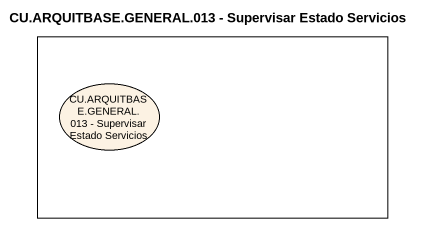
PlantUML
@startuml
title CU.ARQUITBASE.GENERAL.013 - Supervisar Estado Servicios
rectangle " " as rectangle1 {
  usecase "CU.ARQUITBASE.GENERAL.013 - Supervisar Estado Servicios" as CU_ARQUITBASE_GENERAL_013
}
@enduml
